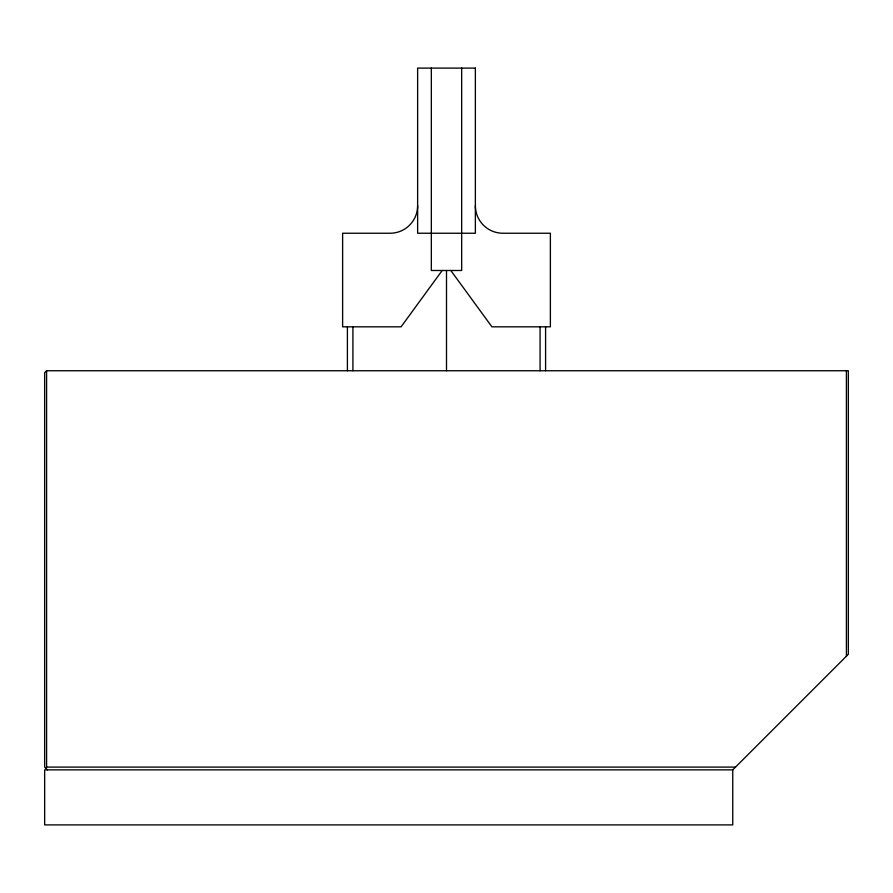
<?xml version="1.0" encoding="UTF-8"?>
<svg xmlns="http://www.w3.org/2000/svg" width="893" height="893" viewBox="0 0 893 893"><rect width="100%" height="100%" fill="white"/><g stroke="black" fill="none" stroke-linecap="round" stroke-linejoin="round"><path stroke-width="1.34" d="M442.191 270.49L401.069 326.827L342.622 326.827L342.622 233.24L390.107 233.24A27.527 27.527 0 0 0 417.634 205.714M732.751 769.855L732.751 824.898L44.65 824.898L44.65 769.855L732.751 769.855L848.35 654.256L848.35 370.751L46.592 370.751L44.65 372.705L44.65 767.098L47.407 769.855M45.621 768.08L46.592 767.098L735.497 767.098M450.809 270.49L491.931 326.827L550.378 326.827L550.378 233.24L502.893 233.24A27.527 27.527 0 0 1 475.366 205.714M846.408 370.751L846.408 656.199M545.59 326.715L545.59 370.751M540.086 326.715L540.086 370.751M461.67 68.102L461.67 270.49L431.33 270.49L431.33 68.102M446.5 270.579L446.5 370.751M352.914 326.715L352.914 370.751M347.41 326.715L347.41 370.751M46.592 370.751L46.592 767.098M475.366 68.102L417.634 68.102L417.634 233.24L475.366 233.24L475.366 68.102"/></g></svg>
